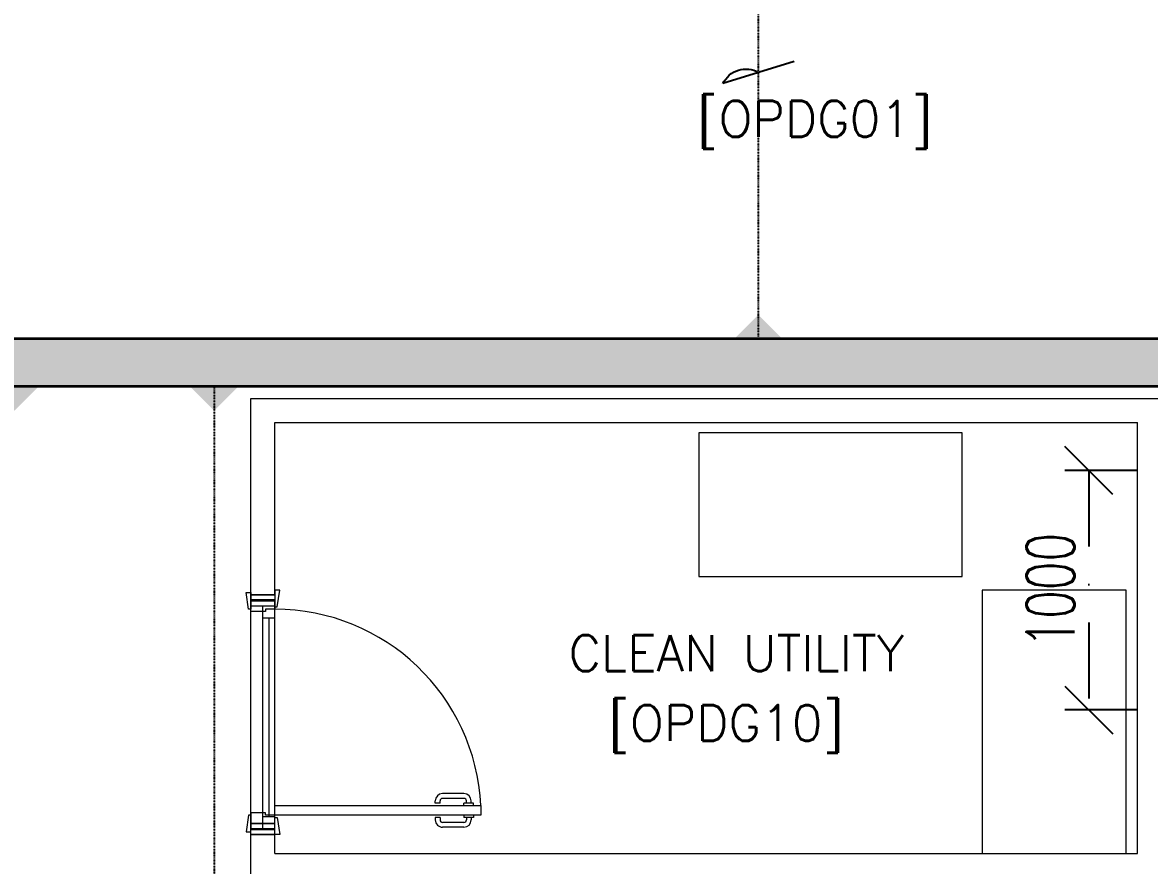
# Model space of a CAD drawing. Header units: inches. Extents: x -12418 to 57169, y -29325 to 19878.
# Drawn here: x 9445 to 14148, y -4697 to -1177 of the extents above; entities that cross this region are included whole.
import ezdxf

# ---------------------------------------------------------------- set-up
doc = ezdxf.new("R2010")
doc.units = ezdxf.units.IN
doc.header["$LTSCALE"] = 25
doc.header["$MEASUREMENT"] = 0
doc.linetypes.add('DASHDOT', pattern=[25.4, 12.7, -6.35, 0, -6.35])
doc.layers.get('0').update_dxf_attribs({"color": 8})
doc.layers.get('Defpoints').update_dxf_attribs({"color": 8})
doc.layers.add('0 @ 50', color=8, linetype='Continuous')
doc.layers.add('T-WIRE', color=140, linetype='Continuous')
for name, color, linetype, lineweight in [('00-Ground Floor$0$72_EGR_BASE_TEXT', 252, 'Continuous', 5), ('00-Ground Floor$0$Aluminum', 251, 'Continuous', 5), ('00-Ground Floor$0$LOADING', 253, 'Continuous', 5), ('00-Ground Floor$0$Walls', 251, 'Continuous', 5), ('00-Ground Floor$0$Wooden Joinery', 251, 'Continuous', 5), ('E-LITE-CLNG-CNDT', 6, 'DASHDOT', 35), ('T-CABL-TRAY', 60, 'Continuous', 35), ('T-DATA-CLNG-COND', 51, 'DASHDOT', 25), ('T-DATA-CLNG-COND @ 100', 51, 'DASHDOT', 25), ('T-DATA-DIM', 251, 'DASHDOT', 25), ('T-DATA-DIM @ 100', 251, 'DASHDOT', 25)]:
    doc.layers.add(name, color=color, linetype=linetype, lineweight=lineweight)
doc.styles.add('00-Ground Floor$0$SIMPLEX', font='SIMPLEX.shx', dxfattribs={"height": 150})
doc.styles.add('DC_Simplex', font='SIMPLEX.shx', dxfattribs={"width": 0.7})
doc.dimstyles.new('DevCad-MM', dxfattribs={"dimscale": 0.01, "dimtxt": 2, "dimasz": 2, "dimexe": 1, "dimexo": 1, "dimgap": 0.6, "dimtad": 1, "dimdec": 0, "dimrnd": 10, "dimzin": 1, "dimdsep": 46, "dimtxsty": 'DC_Simplex', "dimblk1": 'OBLIQUE', "dimblk2": 'OBLIQUE', "dimsah": 1, "dimcen": 3, "dimclrd": 256, "dimclre": 256, "dimclrt": 45, "dimadec": 0, "dimazin": 0, "dimtfac": 1, "dimtdec": 0, "dimtix": 1, "dimtmove": 2, "dimatfit": 2, "dimldrblk": 'OBLIQUE', "dimfxl": 1, "dimtolj": 1, "dimtzin": 0, "dimarcsym": 0})

# ---------------------------------------------------------------- blocks, each defined once
blk = doc.blocks.new('00-Ground Floor$0$A$C72370EFE')
at = {"layer": '00-Ground Floor$0$Wooden Joinery'}
for p, q in [((-0.01, -0.04), (-0.02, -0.04)), ((-0.01, -0.03), (-0.01, -0.07)), ((0, -0.03), (-0.01, -0.03)), ((0.04, -0.03), (0.05, -0.03)), ((0.05, -0.03), (0.05, -0.07)), ((0.05, -0.04), (0.06, -0.04)), ((-0.05, -0.07), (-0.05, -0.16)), ((-0.03, -0.07), (-0.03, -0.16)), ((-0.01, -0.06), (-0.02, -0.06)), ((0, -0.07), (-0.01, -0.07)), ((0.04, -0.07), (0.05, -0.07)), ((0.05, -0.06), (0.06, -0.06)), ((0.07, -0.07), (0.07, -0.16)), ((0.09, -0.07), (0.09, -0.16)), ((-0.01, -0.17), (-0.02, -0.17)), ((-0.01, -0.17), (-0.01, -0.19)), ((0.05, -0.17), (0.06, -0.17)), ((0.05, -0.17), (0.05, -0.19)), ((-0.01, -0.19), (-0.02, -0.19)), ((0.05, -0.19), (0.06, -0.19))]:
    blk.add_line(p, q, dxfattribs=at)
for centre, radius, start, end in [((-0.02, -0.07), 0.03, 90, 180), ((0.06, -0.07), 0.03, 0, 90), ((-0.02, -0.07), 0.01, 90, 180), ((0.06, -0.07), 0.01, 0, 90), ((-0.02, -0.16), 0.03, 180, 270), ((-0.02, -0.16), 0.01, 180, 270), ((0.06, -0.16), 0.01, 270, 0), ((0.06, -0.16), 0.03, 270, 0)]:
    blk.add_arc(centre, radius, start, end, dxfattribs=at)
blk = doc.blocks.new('00-Ground Floor$0$A$C5DAD61B4')
at = {"layer": '00-Ground Floor$0$Wooden Joinery'}
for points in [[(80, 959.1), (80, 969.1), (10, 979.1), (10, 959.1)], [(940, 959.1), (940, 969.1), (1010, 979.1), (1010, 959.1)], [(70, 859.1), (70, 849.1), (0, 839.1), (0, 859.1)], [(120, 859.1), (120, 0), (80, 0), (80, 859.1)], [(950, 859.1), (950, 849.1), (1020, 839.1), (1020, 859.1)]]:
    blk.add_lwpolyline(points, close=True, dxfattribs=at)
for points in [[(45, 859.1), (45, 959.1), (20, 959.1), (20, 859.1), (45, 859.1)], [(45, 859.1), (80, 859.1), (80, 899.1), (90, 899.1), (90, 959.1), (45, 959.1), (45, 859.1)], [(975, 859.1), (940, 859.1), (940, 899.1), (930, 899.1), (930, 959.1), (975, 959.1), (975, 859.1)], [(975, 859.1), (975, 959.1), (1000, 959.1), (1000, 859.1), (975, 859.1)]]:
    blk.add_lwpolyline(points, dxfattribs=at)
blk.add_arc((80, 859.1), 860, 272.666, 0, dxfattribs=at)
at = {"layer": '00-Ground Floor$0$Wooden Joinery', "xscale": 999.9999999998854, "yscale": 999.9999999998854, "zscale": 999.9999999998854, "rotation": 180}
blk.add_blockref('00-Ground Floor$0$A$C72370EFE', (120, 0), dxfattribs=at)
blk = doc.blocks.new('00-Ground Floor$0$A$C76ae8329')
at = {"layer": '00-Ground Floor$0$Aluminum'}
for p, q in [((202.1, 404.6), (1182.1, 404.6)), ((227.1, 404.6), (227.1, 304.6)), ((1157.1, 404.6), (1157.1, 304.6)), ((227.1, 354.6), (1157.1, 354.6)), ((277.1, 354.6), (277.1, 304.6)), ((1107.1, 329.6), (277.1, 329.6)), ((1107.1, 354.6), (1107.1, 304.6)), ((202.1, 304.6), (1182.1, 304.6))]:
    blk.add_line(p, q, dxfattribs=at)
at = {"layer": '00-Ground Floor$0$Walls'}
for p, q in [((202.1, 304.6), (202.1, 404.6)), ((202.1, 304.6), (202.1, 404.6)), ((202.1, 404.6), (202.1, 304.6)), ((1182.1, 304.6), (1182.1, 404.6)), ((1182.1, 304.6), (1182.1, 404.6)), ((1182.1, 404.6), (1182.1, 304.6))]:
    blk.add_line(p, q, dxfattribs=at)
blk = doc.blocks.new('00-Ground Floor')
at = {"layer": '00-Ground Floor$0$LOADING', "elevation": 0}
for points in [[(12266.9, -2890.1), (12266.9, -3490.1), (13366.9, -3490.1), (13366.9, -2890.1)], [(13450.1, -4647.4), (14050.1, -4647.4), (14050.1, -3547.4), (13450.1, -3547.4)]]:
    blk.add_lwpolyline(points, close=True, dxfattribs=at)
at = {"layer": '00-Ground Floor$0$Walls'}
for p, q in [((10397.9, -3567.4, 0), (10397.9, -2747.4, 0)), ((10397.9, -2747.4, 0), (14197.9, -2747.4, 0)), ((10497.9, -3567.4, 0), (10497.9, -2847.4, 0)), ((10497.9, -2847.4, 0), (14097.9, -2847.4, 0)), ((14097.9, -4647.4, 0), (14097.9, -2847.4, 0)), ((10497.9, -3567.4, 0), (10397.9, -3567.4, 0)), ((10397.9, -4847.4, 0), (10397.9, -4547.4, 0)), ((10497.9, -4547.4, 0), (10397.9, -4547.4, 0)), ((10497.9, -4647.4, 0), (10497.9, -4547.4, 0)), ((10497.9, -4647.4, 0), (14097.9, -4647.4, 0))]:
    blk.add_line(p, q, dxfattribs=at)
at = {"rotation": 90}
blk.add_blockref('00-Ground Floor$0$A$C76ae8329', (10802.6, -4769.6, 0), dxfattribs=at)
at = {"layer": '00-Ground Floor$0$Wooden Joinery', "rotation": 89.99999999999999}
blk.add_blockref('00-Ground Floor$0$A$C5DAD61B4', (11357, -4567.4, 0), dxfattribs=at)
at = {"layer": '00-Ground Floor$0$72_EGR_BASE_TEXT', "char_height": 150, "attachment_point": 2, "style": '00-Ground Floor$0$SIMPLEX'}
for s, insert in [('[OPDG01]', (12751.5, -1504.5, 0)), ('CLEAN UTILITY', (12424.6, -3736)), ('[OPDG10]', (12381.7, -4027.4, 0))]:
    blk.add_mtext(s, dxfattribs=dict(at, insert=insert))
blk = doc.blocks.new('*U131')
at = {"lineweight": 0}
h = blk.add_hatch(dxfattribs=at)
h.set_pattern_fill('HEX', color=253, scale=8, angle=180, style=0)
h.set_pattern_definition([(180, (-20899.527, -3e-10), (6e-13, -43.99409), [25.4, -50.8]), (300, (-20899.527, -3e-10), (38.1, 21.997045), [25.4, -50.8]), (240, (-20924.927, -3e-10), (38.1, -21.997045), [25.4, -50.8])])
h.paths.add_polyline_path([(-13430.7, 200), (-13430.7, 0), (0, 0), (0, 200)])
at = {"color": 0}
for p, q in [((0, 200), (-13430.7, 200)), ((0, 0), (-13430.7, 0))]:
    blk.add_line(p, q, dxfattribs=at)
blk = doc.blocks.new('*U74')
blk.add_hatch(color=256).paths.add_polyline_path([(0, 1), (-1, 0), (0, -1)])
blk = doc.blocks.new('W-TEL')
blk.add_line((-66, -212.7), (66, 212.7))
blk.add_arc((130.7, 76), 151.2, 115.33007, 210.17896)
blk = doc.blocks.new('*U118')
at = {"layer": 'T-WIRE', "xscale": -0.006999999999825377, "yscale": 0.006999999999970897, "zscale": 0.006999999999999999}
blk.add_blockref('W-TEL', (0, 0), dxfattribs=at)
blk = doc.blocks.new('*U73')
blk.add_hatch(color=256).paths.add_polyline_path([(0, -1), (1, 0), (0, 1)])
blk = doc.blocks.new('_OBLIQUE')
at = {"color": 0, "linetype": 'ByBlock'}
blk.add_line((-0.5, -0.5), (0.5, 0.5), dxfattribs=at)
blk = doc.blocks.new('*D145')
at = {"layer": 'Defpoints', "color": 0, "transparency": 16777216}
for p in [(14197.9, -3047.7, 0), (13894.6, -4048.1), (14197.9, -4048.1, 0)]:
    blk.add_point(p, dxfattribs=at)
at = {"layer": 'T-DATA-DIM', "lineweight": -2, "transparency": 16777216}
for p, q in [((14097.9, -3047.7), (13794.6, -3047.7)), ((13894.6, -3047.7), (13894.6, -4048.1)), ((14097.9, -4048.1), (13794.6, -4048.1))]:
    blk.add_line(p, q, dxfattribs=at)
at = {"layer": 'T-DATA-DIM', "lineweight": -2, "transparency": 16777216, "xscale": 200, "yscale": 200, "zscale": 200}
for p, rotation in [((13894.6, -3047.7), 90), ((13894.6, -4048.1), 270)]:
    blk.add_blockref('_OBLIQUE', p, dxfattribs=dict(at, rotation=rotation))
at = {"layer": 'T-DATA-DIM', "color": 45, "transparency": 16777216, "insert": (13734.6, -3547.9), "char_height": 200, "attachment_point": 5, "rotation": 90, "style": 'DC_Simplex'}
blk.add_mtext('\\A1;1000', dxfattribs=at)

msp = doc.modelspace()

# ---------------------------------------------------------------- linework, layer by layer
at = {"layer": 'T-DATA-CLNG-COND', "ltscale": 0.01}
msp.add_lwpolyline([(12514.9, 971.9), (12514.9, -2497.4)], dxfattribs=at)
at = {"layer": 'T-DATA-CLNG-COND', "ltscale": 0.01, "elevation": 0}
msp.add_lwpolyline([(10246.4, -8024.9), (10246.4, -2697.4)], dxfattribs=at)

# ---------------------------------------------------------------- block references
at = {"layer": '0 @ 50', "xscale": 100, "yscale": 100, "zscale": 100, "rotation": 90.00000000000001}
msp.add_blockref('*U118', (12516.7, -1385.6, 0), dxfattribs=at)
at = {"layer": 'E-LITE-CLNG-CNDT'}
msp.add_blockref('00-Ground Floor', (0, 0), dxfattribs=at)
at = {"layer": 'T-CABL-TRAY', "linetype": 'Continuous', "xscale": -1, "rotation": 180}
msp.add_blockref('*U131', (17797.7, -2497.4, 0), dxfattribs=at)
at = {"layer": 'T-DATA-CLNG-COND @ 100', "xscale": -100, "yscale": 100, "zscale": 100, "rotation": 90.00000000001782}
for name, p in [('*U74', (12515.5, -2497.4, 0)), ('*U73', (9410.9, -2697.4, 0)), ('*U73', (10244.4, -2697.4, 0))]:
    msp.add_blockref(name, p, dxfattribs=at)

# ---------------------------------------------------------------- dimensions: what is measured, and where the dimension line sits
at = {"layer": 'T-DATA-DIM @ 100'}
dim = msp.add_linear_dim(base=(13894.6, -4048.1), p1=(14197.9, -3047.7, 0), p2=(14197.9, -4048.1, 0), angle=90, dimstyle='DevCad-MM', override={"dimscale": 100, "dimtix": 1, "dimtofl": 1, "dimtmove": 2, "dimatfit": 2}, dxfattribs=at)
dim.commit()
dim.dimension.update_dxf_attribs({"geometry": '*D145', "text_midpoint": (13734.6, -3547.9)})

doc.saveas('drawing.dxf')
